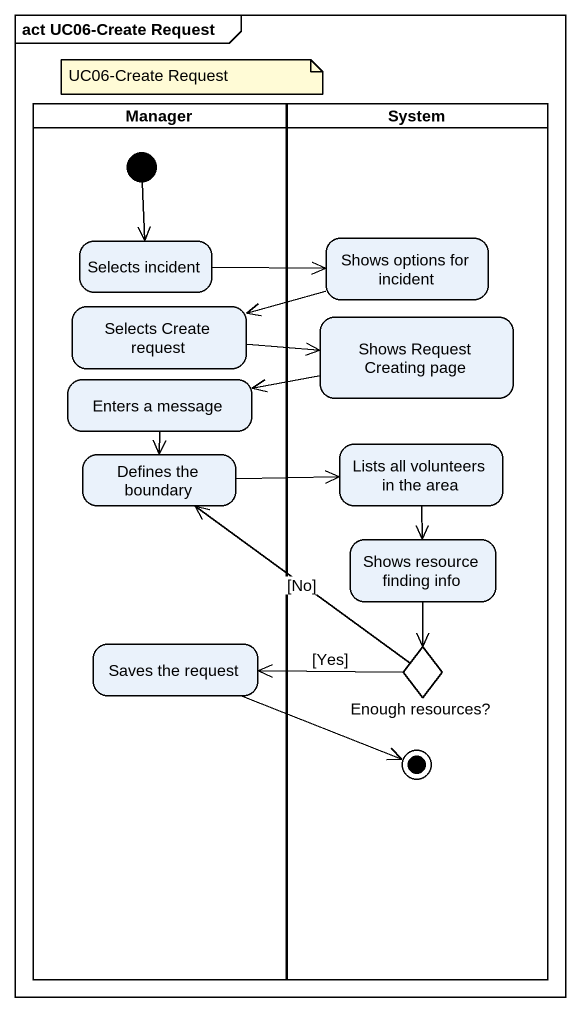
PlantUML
@startuml
mainframe act UC06-Create Request
hide empty description
state Manager <<partition>> {
  state "Selects incident" as Selects_incident
  state "Selects Create request" as Selects_Create_request
  state "Enters a message" as Enters_a_message
  state "Defines the boundary" as Defines_the_boundary
  state "Saves the request" as Saves_the_request
  [*] --> Selects_incident
}
state System <<partition>> {
  state "Shows options for incident" as Shows_options_for_incident
  state "Shows Request Creating page" as Shows_Request_Creating_page
  state "Lists all volunteers in the area" as Lists_all_volunteers_in_the
  state "Shows resource finding info" as Shows_resource_finding_info
  state "Enough resources?" as Enough_resources <<choice>>
  state final1 <<end>>
}
Selects_incident -right-> Shows_options_for_incident
Shows_options_for_incident -left-> Selects_Create_request
Selects_Create_request -right-> Shows_Request_Creating_page
Shows_Request_Creating_page -left-> Enters_a_message
Enters_a_message --> Defines_the_boundary
Defines_the_boundary -right-> Lists_all_volunteers_in_the
Lists_all_volunteers_in_the --> Shows_resource_finding_info
Shows_resource_finding_info --> Enough_resources
Saves_the_request -right-> final1
Enough_resources -up-> Defines_the_boundary : [No]
Enough_resources -left-> Saves_the_request : [Yes]
note as N1
  UC06-Create Request
end note
@enduml
